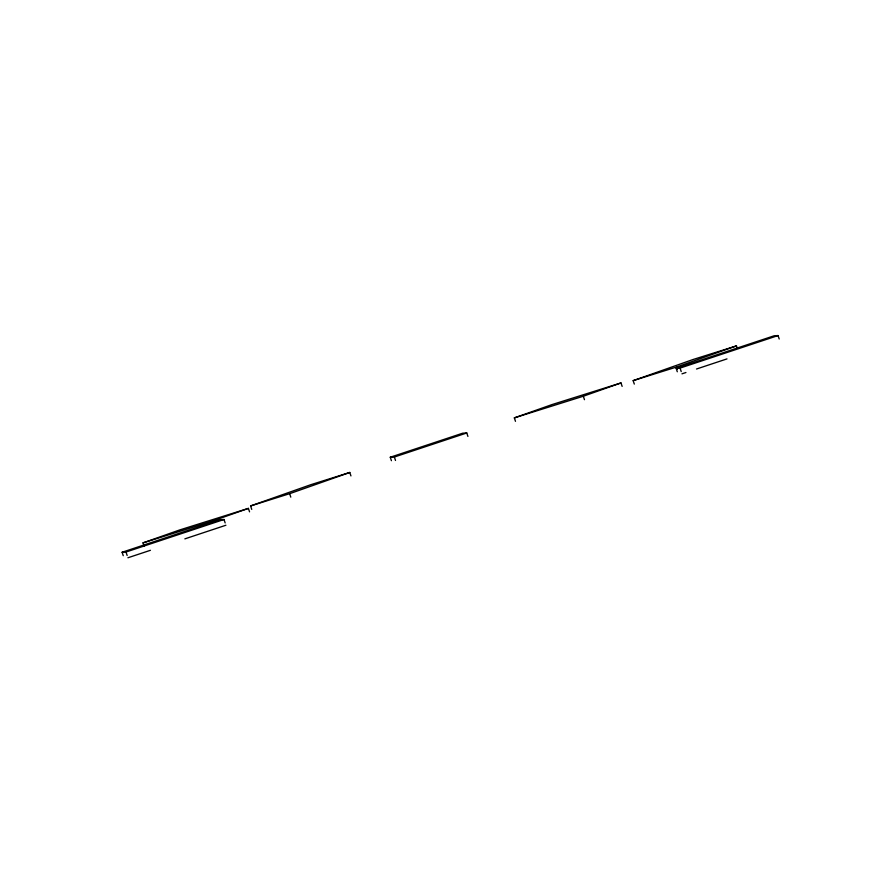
<?xml version="1.0" encoding="UTF-8"?>
<svg xmlns="http://www.w3.org/2000/svg" width="894" height="894" viewBox="0 0 894 894"><rect width="100%" height="100%" fill="white"/><g stroke="black" fill="none" stroke-linecap="round" stroke-linejoin="round"><path stroke-width="1.34" d="M144.157 546.335L143.018 542.881L179.426 530.03L248.409 508.384L249.549 511.837M251.739 509.39L250.599 505.937L310.754 484.716L349.8 472.457L350.94 475.91M250.599 505.937L289.645 493.689L349.8 472.457M248.409 508.384L211.99 521.236L143.018 542.881M515.48 421.32L514.341 417.878L552.011 404.58L620.995 382.934L622.135 386.387M514.341 417.878L583.324 396.232L620.995 382.934M634.304 384.096L633.164 380.643L693.062 359.511L736.455 345.889L737.215 348.191M633.164 380.643L676.557 367.032L736.455 345.889M391.416 460.689L390.276 457.236L462.69 433.199L466.78 432.975L467.92 436.417M390.276 457.236L394.366 457.013L466.78 432.975M123.249 555.688L122.109 552.246L220.114 519.705L224.014 519.492L225.154 522.934M677.294 371.759L676.155 368.317L774.17 335.775L778.071 335.563L779.21 339.005M122.109 552.246L126.009 552.023L224.014 519.492M676.155 368.317L680.066 368.093L778.071 335.563M127.909 557.767L150.427 550.302M184.857 538.87L225.914 525.236M681.966 373.837L685.933 372.519M696.527 369.01L726.99 358.896M680.066 368.093L681.206 371.546M676.557 367.032L677.317 369.334M583.324 396.232L584.464 399.674M394.366 457.013L395.506 460.455M289.645 493.689L290.785 497.131M126.009 552.023L127.149 555.476"/></g></svg>
